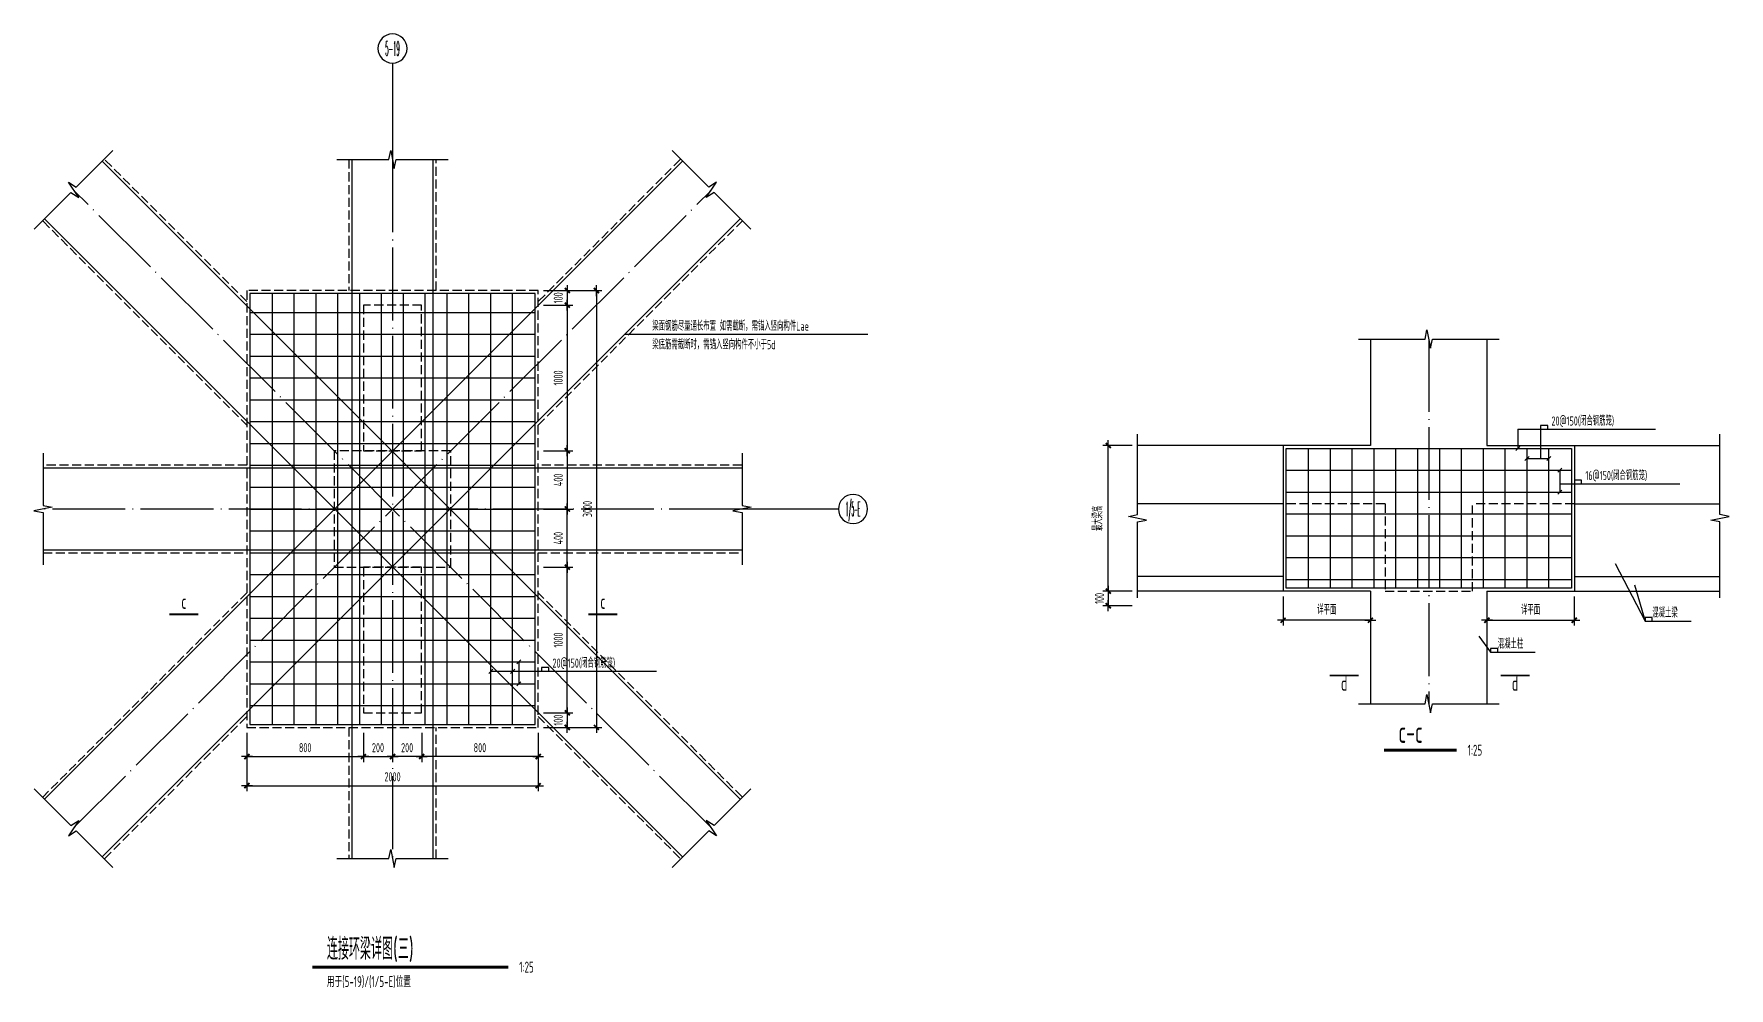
# Model space of a CAD drawing. Extents: x -469675 to 2400000, y -476501 to 2085364.
# Drawn here: x 710382 to 722023, y 473623 to 480176 of the extents above; entities that cross this region are included whole.
import ezdxf
from ezdxf.enums import TextEntityAlignment as Align

# ---------------------------------------------------------------- set-up
doc = ezdxf.new("R2010")
doc.units = 0
doc.header["$LTSCALE"] = 1000
doc.header["$MEASUREMENT"] = 0
doc.linetypes.add('DASH', pattern=[0.35, 0.25, -0.1])
doc.linetypes.add('DOTE', pattern=[2.42, 2, -0.2, 0.02, -0.2])
doc.layers.get('0').update_dxf_attribs({"linetype": 'CONTINUOUS', "lineweight": 20})
doc.layers.get('Defpoints').update_dxf_attribs({"linetype": 'CONTINUOUS'})
for name, color, linetype in [('C-AXIS_DIM', 3, 'CONTINUOUS'), ('C-AXIS_DOTE', 1, 'DOTE'), ('C-BEAM', 4, 'DASH'), ('C-COLU_UNDER', 6, 'DASH'), ('C-DETAIL', 3, 'CONTINUOUS'), ('C-DETAIL_DIM', 3, 'CONTINUOUS'), ('C-DETAIL_REIN', 40, 'CONTINUOUS'), ('C-DETAIL_TEXT', 4, 'CONTINUOUS'), ('C-LAYER2', 3, 'CONTINUOUS'), ('C-PLAN_SECMK', 4, 'CONTINUOUS'), ('C-PLAN_TEXT', 3, 'CONTINUOUS')]:
    doc.layers.add(name, color=color, linetype=linetype)
doc.layers.add('C-注释', color=30, linetype='CONTINUOUS', plot=False)
doc.styles.add('COMPLEX', font='complex.shx', dxfattribs={"bigfont": 'gbhzfs.shx'})
doc.styles.add('DIM_FONT', font='gbxwxt.shx', dxfattribs={"width": 0.7, "bigfont": 'gbhzfs.shx'})
doc.styles.add('GBSTYLE', font='gbxwxt.shx', dxfattribs={"width": 0.7, "bigfont": 'gbhzfs.shx'})
doc.dimstyles.new('XB DIMN25', dxfattribs={"dimscale": 0.25, "dimtxt": 250, "dimasz": 1, "dimexe": 150, "dimexo": 150, "dimgap": 120, "dimtad": 1, "dimdec": 0, "dimzin": 0, "dimdsep": 46, "dimtxsty": 'DIM_FONT', "dimblk": '_dimx', "dimcen": 0.09, "dimclrd": 3, "dimclre": 3, "dimclrt": 7, "dimazin": 0, "dimtfac": 1, "dimtdec": 0, "dimtix": 1, "dimtmove": 2, "dimatfit": 3, "dimldrblk": '_dimx', "dimfxl": 0, "dimtolj": 1, "dimtzin": 0, "dimarcsym": 0})

# ---------------------------------------------------------------- blocks, each defined once
blk = doc.blocks.new('轴号')
at = {"layer": 'C-AXIS_DIM', "extrusion": (0, 0, -1)}
blk.add_ellipse((0, 0), major_axis=(-1, 400), ratio=1, start_param=1.574827287593684, end_param=7.858012594773271, dxfattribs=at)
at = {"layer": 'C-AXIS_DIM', "style": 'COMPLEX', "width": 1.166667}
blk.add_attdef('A', text='', height=400, dxfattribs=at).set_placement((-200, -200), (200, -200), align=Align.FIT)
blk = doc.blocks.new('_dimx')
blk.add_line((-150, 0), (150, 0))
at = {"const_width": 50}
blk.add_lwpolyline([(-70, -70), (70, 70)], dxfattribs=at)
blk = doc.blocks.new('*D2213')
at = {"layer": 'C-DETAIL_DIM', "color": 3, "lineweight": -2, "ltscale": 0.5, "transparency": 16777216}
for p, q in [((717923, 476349), (717723, 476349)), ((717760, 476349), (717760, 476350)), ((717760, 476349), (717760, 476249)), ((717923, 476249), (717723, 476249)), ((717760, 476249), (717760, 476249))]:
    blk.add_line(p, q, dxfattribs=at)
at = {"layer": 'Defpoints', "color": 0, "ltscale": 0.5, "transparency": 16777216}
for p in [(717960, 476349), (717760, 476249), (717960, 476249)]:
    blk.add_point(p, dxfattribs=at)
at = {"layer": 'C-DETAIL_DIM', "color": 3, "lineweight": -2, "ltscale": 0.5, "transparency": 16777216, "xscale": 0.25, "yscale": 0.25, "zscale": 0.25}
for p, rotation in [((717760, 476349), 270), ((717760, 476249), 90)]:
    blk.add_blockref('_dimx', p, dxfattribs=dict(at, rotation=rotation))
at = {"layer": 'C-DETAIL_DIM', "color": 7, "ltscale": 0.5, "transparency": 16777216, "insert": (717699, 476299), "char_height": 62.5, "attachment_point": 5, "rotation": 90, "style": 'DIM_FONT'}
blk.add_mtext('\\A1;100', dxfattribs=at)
blk = doc.blocks.new('*D2214')
at = {"layer": 'C-DETAIL_DIM', "color": 3, "lineweight": -2, "ltscale": 0.5, "transparency": 16777216}
for p, q in [((717923, 477349), (717723, 477349)), ((717760, 476349), (717760, 477349)), ((717923, 476349), (717723, 476349))]:
    blk.add_line(p, q, dxfattribs=at)
at = {"layer": 'Defpoints', "color": 0, "ltscale": 0.5, "transparency": 16777216}
for p in [(717760, 477349), (717960, 477349), (717960, 476349)]:
    blk.add_point(p, dxfattribs=at)
at = {"layer": 'C-DETAIL_DIM', "color": 3, "lineweight": -2, "ltscale": 0.5, "transparency": 16777216, "xscale": 0.25, "yscale": 0.25, "zscale": 0.25}
for p, rotation in [((717760, 477349), 90), ((717760, 476349), 270)]:
    blk.add_blockref('_dimx', p, dxfattribs=dict(at, rotation=rotation))
at = {"layer": 'C-DETAIL_DIM', "color": 7, "ltscale": 0.5, "transparency": 16777216, "insert": (717689, 476849), "char_height": 62.5, "attachment_point": 5, "rotation": 90, "style": 'DIM_FONT'}
blk.add_mtext('\\A1;最大梁高', dxfattribs=at)
blk = doc.blocks.new('*D2215')
at = {"layer": 'C-DETAIL_DIM', "color": 3, "lineweight": -2, "ltscale": 0.5, "transparency": 16777216}
for p, q in [((720360, 476312), (720360, 476112)), ((720960, 476312), (720960, 476112)), ((720361, 476149), (720960, 476149))]:
    blk.add_line(p, q, dxfattribs=at)
at = {"layer": 'Defpoints', "color": 0, "ltscale": 0.5, "transparency": 16777216}
for p in [(720360, 476349), (720960, 476349), (720960, 476149)]:
    blk.add_point(p, dxfattribs=at)
at = {"layer": 'C-DETAIL_DIM', "color": 3, "lineweight": -2, "ltscale": 0.5, "transparency": 16777216, "xscale": 0.25, "yscale": 0.25, "zscale": 0.25, "rotation": 180}
blk.add_blockref('_dimx', (720360, 476149), dxfattribs=at)
at = {"layer": 'C-DETAIL_DIM', "color": 3, "lineweight": -2, "ltscale": 0.5, "transparency": 16777216, "xscale": 0.25, "yscale": 0.25, "zscale": 0.25}
blk.add_blockref('_dimx', (720960, 476149), dxfattribs=at)
at = {"layer": 'C-DETAIL_DIM', "color": 7, "ltscale": 0.5, "transparency": 16777216, "insert": (720660, 476220), "char_height": 62.5, "attachment_point": 5, "style": 'DIM_FONT'}
blk.add_mtext('\\A1;详平面', dxfattribs=at)
blk = doc.blocks.new('剖面号')
at = {"layer": 'C-PLAN_SECMK', "color": 3, "const_width": 50, "flags": 128}
blk.add_lwpolyline([(400, 0), (-400, 0)], dxfattribs=at)
at = {"layer": 'C-PLAN_SECMK', "style": 'GBSTYLE', "width": 0.7}
blk.add_attdef('剖面号', text='', height=400, rotation=360, dxfattribs=at).set_placement((0, 350), align=Align.MIDDLE_CENTER)
blk = doc.blocks.new('*D2216')
at = {"layer": 'C-DETAIL_DIM', "color": 3, "lineweight": -2, "ltscale": 0.1, "transparency": 16777216}
for p, q in [((713882, 476513), (714082, 476513)), ((714045, 475513), (714045, 476513)), ((713882, 475513), (714082, 475513))]:
    blk.add_line(p, q, dxfattribs=at)
at = {"layer": 'Defpoints', "color": 0, "ltscale": 0.1, "transparency": 16777216}
for p in [(713845, 476513), (714045, 476513), (713845, 475513)]:
    blk.add_point(p, dxfattribs=at)
at = {"layer": 'C-DETAIL_DIM', "color": 3, "lineweight": -2, "ltscale": 0.1, "transparency": 16777216, "xscale": 0.25, "yscale": 0.25, "zscale": 0.25}
for p, rotation in [((714045, 476513), 90), ((714045, 475513), 270)]:
    blk.add_blockref('_dimx', p, dxfattribs=dict(at, rotation=rotation))
at = {"layer": 'C-DETAIL_DIM', "color": 7, "ltscale": 0.1, "transparency": 16777216, "insert": (713983, 476013), "char_height": 62.5, "attachment_point": 5, "rotation": 90, "style": 'DIM_FONT'}
blk.add_mtext('\\A1;1000', dxfattribs=at)
blk = doc.blocks.new('*D2217')
at = {"layer": 'C-DETAIL_DIM', "color": 3, "lineweight": -2, "ltscale": 0.1, "transparency": 16777216}
for p, q in [((713882, 476913), (714082, 476913)), ((714045, 476513), (714045, 476913)), ((713882, 476513), (714082, 476513))]:
    blk.add_line(p, q, dxfattribs=at)
at = {"layer": 'Defpoints', "color": 0, "ltscale": 0.1, "transparency": 16777216}
for p in [(713845, 476913), (714045, 476913), (713845, 476513)]:
    blk.add_point(p, dxfattribs=at)
at = {"layer": 'C-DETAIL_DIM', "color": 3, "lineweight": -2, "ltscale": 0.1, "transparency": 16777216, "xscale": 0.25, "yscale": 0.25, "zscale": 0.25}
for p, rotation in [((714045, 476913), 90), ((714045, 476513), 270)]:
    blk.add_blockref('_dimx', p, dxfattribs=dict(at, rotation=rotation))
at = {"layer": 'C-DETAIL_DIM', "color": 7, "ltscale": 0.1, "transparency": 16777216, "insert": (713983, 476713), "char_height": 62.5, "attachment_point": 5, "rotation": 90, "style": 'DIM_FONT'}
blk.add_mtext('\\A1;400', dxfattribs=at)
blk = doc.blocks.new('*D2218')
at = {"layer": 'C-DETAIL_DIM', "color": 3, "lineweight": -2, "ltscale": 0.1, "transparency": 16777216}
for p, q in [((713882, 478313), (714082, 478313)), ((714045, 478313), (714045, 477313)), ((713882, 477313), (714082, 477313))]:
    blk.add_line(p, q, dxfattribs=at)
at = {"layer": 'Defpoints', "color": 0, "ltscale": 0.1, "transparency": 16777216}
for p in [(713845, 478313), (713845, 477313), (714045, 477313)]:
    blk.add_point(p, dxfattribs=at)
at = {"layer": 'C-DETAIL_DIM', "color": 3, "lineweight": -2, "ltscale": 0.1, "transparency": 16777216, "xscale": 0.25, "yscale": 0.25, "zscale": 0.25}
for p, rotation in [((714045, 478313), 90), ((714045, 477313), 270)]:
    blk.add_blockref('_dimx', p, dxfattribs=dict(at, rotation=rotation))
at = {"layer": 'C-DETAIL_DIM', "color": 7, "ltscale": 0.1, "transparency": 16777216, "insert": (713983, 477813), "char_height": 62.5, "attachment_point": 5, "rotation": 90, "style": 'DIM_FONT'}
blk.add_mtext('\\A1;1000', dxfattribs=at)
blk = doc.blocks.new('*D2219')
at = {"layer": 'C-DETAIL_DIM', "color": 3, "lineweight": -2, "ltscale": 0.1, "transparency": 16777216}
for p, q in [((713882, 477313), (714082, 477313)), ((714045, 477313), (714045, 476913)), ((713882, 476913), (714082, 476913))]:
    blk.add_line(p, q, dxfattribs=at)
at = {"layer": 'Defpoints', "color": 0, "ltscale": 0.1, "transparency": 16777216}
for p in [(713845, 477313), (713845, 476913), (714045, 476913)]:
    blk.add_point(p, dxfattribs=at)
at = {"layer": 'C-DETAIL_DIM', "color": 3, "lineweight": -2, "ltscale": 0.1, "transparency": 16777216, "xscale": 0.25, "yscale": 0.25, "zscale": 0.25}
for p, rotation in [((714045, 477313), 90), ((714045, 476913), 270)]:
    blk.add_blockref('_dimx', p, dxfattribs=dict(at, rotation=rotation))
at = {"layer": 'C-DETAIL_DIM', "color": 7, "ltscale": 0.1, "transparency": 16777216, "insert": (713983, 477113), "char_height": 62.5, "attachment_point": 5, "rotation": 90, "style": 'DIM_FONT'}
blk.add_mtext('\\A1;400', dxfattribs=at)
blk = doc.blocks.new('*D2220')
at = {"layer": 'C-DETAIL_DIM', "color": 3, "lineweight": -2, "ltscale": 0.1, "transparency": 16777216}
for p, q in [((712645, 475375), (712645, 475175)), ((712845, 475375), (712845, 475175)), ((712645, 475213), (712844, 475213))]:
    blk.add_line(p, q, dxfattribs=at)
at = {"layer": 'Defpoints', "color": 0, "ltscale": 0.1, "transparency": 16777216}
for p in [(712645, 475413), (712845, 475413), (712845, 475213)]:
    blk.add_point(p, dxfattribs=at)
at = {"layer": 'C-DETAIL_DIM', "color": 3, "lineweight": -2, "ltscale": 0.1, "transparency": 16777216, "xscale": 0.25, "yscale": 0.25, "zscale": 0.25, "rotation": 180}
blk.add_blockref('_dimx', (712645, 475213), dxfattribs=at)
at = {"layer": 'C-DETAIL_DIM', "color": 3, "lineweight": -2, "ltscale": 0.1, "transparency": 16777216, "xscale": 0.25, "yscale": 0.25, "zscale": 0.25}
blk.add_blockref('_dimx', (712845, 475213), dxfattribs=at)
at = {"layer": 'C-DETAIL_DIM', "color": 7, "ltscale": 0.1, "transparency": 16777216, "insert": (712745, 475274), "char_height": 62.5, "attachment_point": 5, "style": 'DIM_FONT'}
blk.add_mtext('\\A1;200', dxfattribs=at)
blk = doc.blocks.new('*D2221')
at = {"layer": 'C-DETAIL_DIM', "color": 3, "lineweight": -2, "ltscale": 0.1, "transparency": 16777216}
for p, q in [((712845, 475375), (712845, 475175)), ((713045, 475375), (713045, 475175)), ((713044, 475213), (712845, 475213))]:
    blk.add_line(p, q, dxfattribs=at)
at = {"layer": 'Defpoints', "color": 0, "ltscale": 0.1, "transparency": 16777216}
for p in [(712845, 475413), (713045, 475413), (712845, 475213)]:
    blk.add_point(p, dxfattribs=at)
at = {"layer": 'C-DETAIL_DIM', "color": 3, "lineweight": -2, "ltscale": 0.1, "transparency": 16777216, "xscale": 0.25, "yscale": 0.25, "zscale": 0.25, "rotation": 180}
blk.add_blockref('_dimx', (712845, 475213), dxfattribs=at)
at = {"layer": 'C-DETAIL_DIM', "color": 3, "lineweight": -2, "ltscale": 0.1, "transparency": 16777216, "xscale": 0.25, "yscale": 0.25, "zscale": 0.25}
blk.add_blockref('_dimx', (713045, 475213), dxfattribs=at)
at = {"layer": 'C-DETAIL_DIM', "color": 7, "ltscale": 0.1, "transparency": 16777216, "insert": (712945, 475274), "char_height": 62.5, "attachment_point": 5, "style": 'DIM_FONT'}
blk.add_mtext('\\A1;200', dxfattribs=at)
blk = doc.blocks.new('*D2222')
at = {"layer": 'C-DETAIL_DIM', "color": 3, "lineweight": -2, "ltscale": 0.1, "transparency": 16777216}
for p, q in [((713045, 475375), (713045, 475175)), ((713845, 475375), (713845, 475175)), ((713844, 475213), (713045, 475213))]:
    blk.add_line(p, q, dxfattribs=at)
at = {"layer": 'Defpoints', "color": 0, "ltscale": 0.1, "transparency": 16777216}
for p in [(713045, 475413), (713845, 475413), (713045, 475213)]:
    blk.add_point(p, dxfattribs=at)
at = {"layer": 'C-DETAIL_DIM', "color": 3, "lineweight": -2, "ltscale": 0.1, "transparency": 16777216, "xscale": 0.25, "yscale": 0.25, "zscale": 0.25, "rotation": 180}
blk.add_blockref('_dimx', (713045, 475213), dxfattribs=at)
at = {"layer": 'C-DETAIL_DIM', "color": 3, "lineweight": -2, "ltscale": 0.1, "transparency": 16777216, "xscale": 0.25, "yscale": 0.25, "zscale": 0.25}
blk.add_blockref('_dimx', (713845, 475213), dxfattribs=at)
at = {"layer": 'C-DETAIL_DIM', "color": 7, "ltscale": 0.1, "transparency": 16777216, "insert": (713445, 475274), "char_height": 62.5, "attachment_point": 5, "style": 'DIM_FONT'}
blk.add_mtext('\\A1;800', dxfattribs=at)
blk = doc.blocks.new('*D2223')
at = {"layer": 'C-DETAIL_DIM', "color": 3, "lineweight": -2, "ltscale": 0.1, "transparency": 16777216}
for p, q in [((711845, 475375), (711845, 475175)), ((712645, 475375), (712645, 475175)), ((711845, 475213), (712644, 475213))]:
    blk.add_line(p, q, dxfattribs=at)
at = {"layer": 'Defpoints', "color": 0, "ltscale": 0.1, "transparency": 16777216}
for p in [(711845, 475413), (712645, 475413), (712645, 475213)]:
    blk.add_point(p, dxfattribs=at)
at = {"layer": 'C-DETAIL_DIM', "color": 3, "lineweight": -2, "ltscale": 0.1, "transparency": 16777216, "xscale": 0.25, "yscale": 0.25, "zscale": 0.25, "rotation": 180}
blk.add_blockref('_dimx', (711845, 475213), dxfattribs=at)
at = {"layer": 'C-DETAIL_DIM', "color": 3, "lineweight": -2, "ltscale": 0.1, "transparency": 16777216, "xscale": 0.25, "yscale": 0.25, "zscale": 0.25}
blk.add_blockref('_dimx', (712645, 475213), dxfattribs=at)
at = {"layer": 'C-DETAIL_DIM', "color": 7, "ltscale": 0.1, "transparency": 16777216, "insert": (712245, 475274), "char_height": 62.5, "attachment_point": 5, "style": 'DIM_FONT'}
blk.add_mtext('\\A1;800', dxfattribs=at)
blk = doc.blocks.new('*D2224')
at = {"layer": 'C-DETAIL_DIM', "color": 3, "lineweight": -2, "ltscale": 0.1, "transparency": 16777216}
for p, q in [((713882, 478413), (714082, 478413)), ((714045, 478413), (714045, 478413)), ((714045, 478413), (714045, 478313)), ((713882, 478313), (714082, 478313)), ((714045, 478313), (714045, 478312))]:
    blk.add_line(p, q, dxfattribs=at)
at = {"layer": 'Defpoints', "color": 0, "ltscale": 0.1, "transparency": 16777216}
for p in [(713845, 478413), (713845, 478313), (714045, 478313)]:
    blk.add_point(p, dxfattribs=at)
at = {"layer": 'C-DETAIL_DIM', "color": 3, "lineweight": -2, "ltscale": 0.1, "transparency": 16777216, "xscale": 0.25, "yscale": 0.25, "zscale": 0.25}
for p, rotation in [((714045, 478413), 270), ((714045, 478313), 90)]:
    blk.add_blockref('_dimx', p, dxfattribs=dict(at, rotation=rotation))
at = {"layer": 'C-DETAIL_DIM', "color": 7, "ltscale": 0.1, "transparency": 16777216, "insert": (713983, 478363), "char_height": 62.5, "attachment_point": 5, "rotation": 90, "style": 'DIM_FONT'}
blk.add_mtext('\\A1;100', dxfattribs=at)
blk = doc.blocks.new('*D2225')
at = {"layer": 'C-DETAIL_DIM', "color": 3, "lineweight": -2, "ltscale": 0.1, "transparency": 16777216}
for p, q in [((713882, 475513), (714082, 475513)), ((713882, 475413), (714082, 475413)), ((714045, 475513), (714045, 475513)), ((714045, 475513), (714045, 475413)), ((714045, 475413), (714045, 475412))]:
    blk.add_line(p, q, dxfattribs=at)
at = {"layer": 'Defpoints', "color": 0, "ltscale": 0.1, "transparency": 16777216}
for p in [(713845, 475513), (713845, 475413), (714045, 475413)]:
    blk.add_point(p, dxfattribs=at)
at = {"layer": 'C-DETAIL_DIM', "color": 3, "lineweight": -2, "ltscale": 0.1, "transparency": 16777216, "xscale": 0.25, "yscale": 0.25, "zscale": 0.25}
for p, rotation in [((714045, 475513), 270), ((714045, 475413), 90)]:
    blk.add_blockref('_dimx', p, dxfattribs=dict(at, rotation=rotation))
at = {"layer": 'C-DETAIL_DIM', "color": 7, "ltscale": 0.1, "transparency": 16777216, "insert": (713983, 475463), "char_height": 62.5, "attachment_point": 5, "rotation": 90, "style": 'DIM_FONT'}
blk.add_mtext('\\A1;100', dxfattribs=at)
blk = doc.blocks.new('*D2241')
at = {"layer": 'C-DETAIL_DIM', "color": 3, "lineweight": -2, "ltscale": 0.5, "transparency": 16777216}
for p, q in [((718960, 476312), (718960, 476112)), ((719560, 476312), (719560, 476112)), ((719560, 476149), (718961, 476149))]:
    blk.add_line(p, q, dxfattribs=at)
at = {"layer": 'Defpoints', "color": 0, "ltscale": 0.5, "transparency": 16777216}
for p in [(718960, 476349), (719560, 476349), (718960, 476149)]:
    blk.add_point(p, dxfattribs=at)
at = {"layer": 'C-DETAIL_DIM', "color": 3, "lineweight": -2, "ltscale": 0.5, "transparency": 16777216, "xscale": 0.25, "yscale": 0.25, "zscale": 0.25, "rotation": 180}
blk.add_blockref('_dimx', (718960, 476149), dxfattribs=at)
at = {"layer": 'C-DETAIL_DIM', "color": 3, "lineweight": -2, "ltscale": 0.5, "transparency": 16777216, "xscale": 0.25, "yscale": 0.25, "zscale": 0.25}
blk.add_blockref('_dimx', (719560, 476149), dxfattribs=at)
at = {"layer": 'C-DETAIL_DIM', "color": 7, "ltscale": 0.5, "transparency": 16777216, "insert": (719260, 476220), "char_height": 62.5, "attachment_point": 5, "style": 'DIM_FONT'}
blk.add_mtext('\\A1;详平面', dxfattribs=at)
blk = doc.blocks.new('*D2242')
at = {"layer": 'C-DETAIL_DIM', "color": 3, "lineweight": -2, "ltscale": 0.1, "transparency": 16777216}
for p, q in [((711845, 475175), (711845, 474975)), ((713845, 475175), (713845, 474975)), ((711845, 475013), (713844, 475013))]:
    blk.add_line(p, q, dxfattribs=at)
at = {"layer": 'Defpoints', "color": 0, "ltscale": 0.1, "transparency": 16777216}
for p in [(711845, 475213), (713845, 475213), (713845, 475013)]:
    blk.add_point(p, dxfattribs=at)
at = {"layer": 'C-DETAIL_DIM', "color": 3, "lineweight": -2, "ltscale": 0.1, "transparency": 16777216, "xscale": 0.25, "yscale": 0.25, "zscale": 0.25, "rotation": 180}
blk.add_blockref('_dimx', (711845, 475013), dxfattribs=at)
at = {"layer": 'C-DETAIL_DIM', "color": 3, "lineweight": -2, "ltscale": 0.1, "transparency": 16777216, "xscale": 0.25, "yscale": 0.25, "zscale": 0.25}
blk.add_blockref('_dimx', (713845, 475013), dxfattribs=at)
at = {"layer": 'C-DETAIL_DIM', "color": 7, "ltscale": 0.1, "transparency": 16777216, "insert": (712845, 475074), "char_height": 62.5, "attachment_point": 5, "style": 'DIM_FONT'}
blk.add_mtext('\\A1;2000', dxfattribs=at)
blk = doc.blocks.new('*D2243')
at = {"layer": 'C-DETAIL_DIM', "color": 3, "lineweight": -2, "ltscale": 0.1, "transparency": 16777216}
for p, q in [((714082, 478413), (714282, 478413)), ((714245, 478413), (714245, 475413)), ((714082, 475413), (714282, 475413))]:
    blk.add_line(p, q, dxfattribs=at)
at = {"layer": 'Defpoints', "color": 0, "ltscale": 0.1, "transparency": 16777216}
for p in [(714045, 478413), (714045, 475413), (714245, 475413)]:
    blk.add_point(p, dxfattribs=at)
at = {"layer": 'C-DETAIL_DIM', "color": 3, "lineweight": -2, "ltscale": 0.1, "transparency": 16777216, "xscale": 0.25, "yscale": 0.25, "zscale": 0.25}
for p, rotation in [((714245, 478413), 90), ((714245, 475413), 270)]:
    blk.add_blockref('_dimx', p, dxfattribs=dict(at, rotation=rotation))
at = {"layer": 'C-DETAIL_DIM', "color": 7, "ltscale": 0.1, "transparency": 16777216, "insert": (714183, 476913), "char_height": 62.5, "attachment_point": 5, "rotation": 90, "style": 'DIM_FONT'}
blk.add_mtext('\\A1;3000', dxfattribs=at)

msp = doc.modelspace()

# ---------------------------------------------------------------- linework, layer by layer
at = {"layer": 'C-AXIS_DIM', "ltscale": 0.25}
for p, q in [((712844.6387, 479975.4406), (712844.6387, 479312.9406)), ((715907.1387, 476912.9406), (715244.6387, 476912.9406))]:
    msp.add_line(p, q, dxfattribs=at)
at = {"layer": 'C-AXIS_DOTE', "ltscale": 0.25}
for p, q in [((712844.6387, 479312.9406), (712844.6387, 474512.9406)), ((715032.5066, 474725.0726), (710656.7707, 479100.8086)), ((710656.7707, 474725.0726), (715032.5066, 479100.8086)), ((719960.4724, 478080.2866), (719960.4724, 475576.0604)), ((715244.6387, 476912.9406), (710444.6387, 476912.9406))]:
    msp.add_line(p, q, dxfattribs=at)
at = {"layer": 'C-BEAM', "ltscale": 0.25}
for p, q in [((711844.6387, 478337.2047), (710868.9027, 479312.9406)), ((712544.6387, 479312.9406), (712544.6387, 478412.9406)), ((713144.6387, 478412.9406), (713144.6387, 479312.9406)), ((714820.3746, 479312.9406), (713844.6387, 478337.2047)), ((710444.6387, 478888.6765), (711844.6387, 477488.6765)), ((713844.6387, 477488.6765), (715244.6387, 478888.6765)), ((711844.6387, 477212.9406), (710444.6387, 477212.9406)), ((715244.6387, 477212.9406), (713844.6387, 477212.9406)), ((719660.4724, 476949.2008), (718960.4724, 476949.2008)), ((719660.4724, 476949.2008), (719660.4724, 476349.2008)), ((720260.4724, 476349.2008), (720260.4724, 476949.2008)), ((720960.4724, 476949.2008), (720260.4724, 476949.2008)), ((710444.6387, 476612.9406), (711844.6387, 476612.9406)), ((713844.6387, 476612.9406), (715244.6387, 476612.9406)), ((719660.4724, 476349.2008), (720260.4724, 476349.2008)), ((711844.6387, 476337.2047), (710444.6387, 474937.2047)), ((715244.6387, 474937.2047), (713844.6387, 476337.2047)), ((710868.9027, 474512.9406), (711844.6387, 475488.6765)), ((712544.6387, 475412.9406), (712544.6387, 474512.9406)), ((713144.6387, 474512.9406), (713144.6387, 475412.9406)), ((713844.6387, 475488.6765), (714820.3746, 474512.9406))]:
    msp.add_line(p, q, dxfattribs=at)
at = {"layer": 'C-BEAM', "linetype": 'Continuous'}
for p, q in [((718960.4724, 477349.2008), (717960.4724, 477349.2008)), ((720960.4724, 477349.2008), (721960.4724, 477349.2008)), ((718960.4724, 476949.2008), (717960.4724, 476949.2008)), ((720960.4724, 476949.2008), (721960.4724, 476949.2008)), ((718960.4724, 476449.2008), (717960.4724, 476449.2008)), ((718960.4724, 476349.2008), (717960.4724, 476349.2008)), ((720960.4724, 476449.2008), (721960.4724, 476449.2008)), ((720960.4724, 476349.2008), (721960.4724, 476349.2008))]:
    msp.add_line(p, q, dxfattribs=at)
at = {"layer": 'C-BEAM', "ltscale": 0.25}
msp.add_lwpolyline([(711844.6387, 475412.9406), (713844.6387, 475412.9406), (713844.6387, 478412.9406), (711844.6387, 478412.9406)], close=True, dxfattribs=at)
at = {"layer": 'C-COLU_UNDER', "linetype": 'DASH', "ltscale": 0.25}
for points in [[(712644.6387, 477312.9406), (713044.6387, 477312.9406), (713044.6387, 478312.9406), (712644.6387, 478312.9406)], [(712444.6387, 476512.9406), (713244.6387, 476512.9406), (713244.6387, 477312.9406), (712444.6387, 477312.9406)], [(712644.6387, 475512.9406), (713044.6387, 475512.9406), (713044.6387, 476512.9406), (712644.6387, 476512.9406)]]:
    msp.add_lwpolyline(points, close=True, dxfattribs=at)
at = {"layer": 'C-DETAIL', "color": 1, "ltscale": 0.25}
for points in [[(710383.9624, 478833.8501), (710636.7531, 479086.6408), (710689.7861, 479051.2855), (710619.0754, 479157.3515), (710672.1084, 479121.9962), (710924.8991, 479374.7868)], [(712462.1387, 479312.9406), (712819.6387, 479312.9406), (712832.1387, 479375.4406), (712857.1387, 479250.4406), (712869.6387, 479312.9406), (713227.1387, 479312.9406)], [(715305.3149, 478833.8501), (715052.5243, 479086.6408), (714999.4913, 479051.2855), (715070.2019, 479157.3515), (715017.1689, 479121.9962), (714764.3783, 479374.7868)], [(719477.9724, 478080.2866), (719935.4724, 478080.2866), (719947.9724, 478142.7866), (719972.9724, 478017.7866), (719985.4724, 478080.2866), (720442.9724, 478080.2866)], [(717960.4724, 476302.0101), (717960.4724, 476824.2008), (718022.9724, 476836.7008), (717897.9724, 476861.7008), (717960.4724, 476874.2008), (717960.4724, 477427.0101)], [(721960.4724, 476302.0101), (721960.4724, 476824.2008), (721897.9724, 476836.7008), (722022.9724, 476861.7008), (721960.4724, 476874.2008), (721960.4724, 477427.0101)], [(710444.6387, 477295.4406), (710444.6387, 476937.9406), (710507.1387, 476925.4406), (710382.1387, 476900.4406), (710444.6387, 476887.9406), (710444.6387, 476530.4406)], [(715244.6387, 477295.4406), (715244.6387, 476937.9406), (715307.1387, 476925.4406), (715182.1387, 476900.4406), (715244.6387, 476887.9406), (715244.6387, 476530.4406)], [(719477.9724, 475576.0604), (719935.4724, 475576.0604), (719947.9724, 475638.5604), (719972.9724, 475513.5604), (719985.4724, 475576.0604), (720442.9724, 475576.0604)], [(710383.9624, 474992.0311), (710636.7531, 474739.2404), (710689.7861, 474774.5957), (710619.0754, 474668.5297), (710672.1084, 474703.885), (710924.8991, 474451.0944)], [(715305.3149, 474992.0311), (715052.5243, 474739.2404), (714999.4913, 474774.5957), (715070.2019, 474668.5297), (715017.1689, 474703.885), (714764.3783, 474451.0944)], [(712462.1387, 474512.9406), (712819.6387, 474512.9406), (712832.1387, 474575.4406), (712857.1387, 474450.4406), (712869.6387, 474512.9406), (713227.1387, 474512.9406)]]:
    msp.add_lwpolyline(points, dxfattribs=at)
at = {"layer": 'C-DETAIL', "ltscale": 0.5}
for points in [[(719560.4724, 478080.2866), (719560.4724, 477349.2008), (718960.4724, 477349.2008), (718960.4724, 476349.2008)], [(720360.4724, 478080.2866), (720360.4724, 477349.2008), (720960.4724, 477349.2008), (720960.4724, 476349.2008)]]:
    msp.add_lwpolyline(points, dxfattribs=at)
at = {"layer": 'C-DETAIL_REIN', "ltscale": 0.25}
for p, q in [((714834.5167, 479298.7985), (710455.8559, 474920.1376)), ((715230.4965, 474923.0625), (710851.8357, 479301.7234)), ((712564.6387, 479312.9406), (712564.6387, 474512.9406)), ((713124.6387, 474512.9406), (713124.6387, 479312.9406)), ((710455.8559, 478905.7436), (714834.5167, 474527.0827)), ((710851.8357, 474524.1578), (715230.4965, 478902.8187)), ((712019.6387, 475432.9406), (712019.6387, 478392.9406)), ((712169.6387, 475432.9406), (712169.6387, 478392.9406)), ((712319.6387, 475432.9406), (712319.6387, 478392.9406)), ((712469.6387, 475432.9406), (712469.6387, 478392.9406)), ((712619.6387, 475432.9406), (712619.6387, 478392.9406)), ((712769.6387, 475432.9406), (712769.6387, 478392.9406)), ((712919.6387, 475432.9406), (712919.6387, 478392.9406)), ((713069.6387, 475432.9406), (713069.6387, 478392.9406)), ((713219.6387, 475432.9406), (713219.6387, 478392.9406)), ((713369.6387, 475432.9406), (713369.6387, 478392.9406)), ((713519.6387, 475432.9406), (713519.6387, 478392.9406)), ((713669.6387, 475432.9406), (713669.6387, 478392.9406)), ((711864.6387, 478262.9406), (713824.6387, 478262.9406)), ((711864.6387, 478112.9406), (713824.6387, 478112.9406)), ((711864.6387, 477962.9406), (713824.6387, 477962.9406)), ((711864.6387, 477812.9406), (713824.6387, 477812.9406)), ((711864.6387, 477662.9406), (713824.6387, 477662.9406)), ((711864.6387, 477512.9406), (713824.6387, 477512.9406)), ((711864.6387, 477362.9406), (713824.6387, 477362.9406)), ((719135.4724, 476369.2008), (719135.4724, 477329.2008)), ((719285.4724, 476369.2008), (719285.4724, 477329.2008)), ((719435.4724, 476369.2008), (719435.4724, 477329.2008)), ((719585.4724, 476369.2008), (719585.4724, 477329.2008)), ((719735.4724, 476369.2008), (719735.4724, 477329.2008)), ((719885.4724, 476369.2008), (719885.4724, 477329.2008)), ((720035.4724, 476369.2008), (720035.4724, 477329.2008)), ((720185.4724, 476369.2008), (720185.4724, 477329.2008)), ((720335.4724, 476369.2008), (720335.4724, 477329.2008)), ((720485.4724, 476369.2008), (720485.4724, 477329.2008)), ((720635.4724, 476369.2008), (720635.4724, 477329.2008)), ((720785.4724, 476369.2008), (720785.4724, 477329.2008)), ((715244.6387, 477192.9406), (710444.6387, 477192.9406)), ((711864.6387, 477212.9406), (713824.6387, 477212.9406)), ((718980.4724, 477179.2008), (720940.4724, 477179.2008)), ((711864.6387, 477062.9406), (713824.6387, 477062.9406)), ((718980.4724, 477029.2008), (720940.4724, 477029.2008)), ((711864.6387, 476912.9406), (713824.6387, 476912.9406)), ((718980.4724, 476879.2008), (720940.4724, 476879.2008)), ((711864.6387, 476762.9406), (713824.6387, 476762.9406)), ((718980.4724, 476729.2008), (720940.4724, 476729.2008)), ((710444.6387, 476632.9406), (715244.6387, 476632.9406)), ((711864.6387, 476612.9406), (713824.6387, 476612.9406)), ((718980.4724, 476579.2008), (720940.4724, 476579.2008)), ((711864.6387, 476462.9406), (713824.6387, 476462.9406)), ((718980.4724, 476429.2008), (720940.4724, 476429.2008)), ((711864.6387, 476312.9406), (713824.6387, 476312.9406)), ((711864.6387, 476162.9406), (713824.6387, 476162.9406)), ((711864.6387, 476012.9406), (713824.6387, 476012.9406)), ((711864.6387, 475862.9406), (713824.6387, 475862.9406)), ((711864.6387, 475712.9406), (713824.6387, 475712.9406)), ((711864.6387, 475562.9406), (713824.6387, 475562.9406))]:
    msp.add_line(p, q, dxfattribs=at)
for points in [[(711864.6387, 475432.9406), (713824.6387, 475432.9406), (713824.6387, 478392.9406), (711864.6387, 478392.9406)], [(718980.4724, 477329.2008), (720940.4724, 477329.2008), (720940.4724, 476369.2008), (718980.4724, 476369.2008)]]:
    msp.add_lwpolyline(points, close=True, dxfattribs=at)
at = {"layer": 'C-DETAIL_TEXT', "ltscale": 0.25}
for p, q in [((714440.4752, 478112.7974), (716107.8975, 478112.7974)), ((720571.557, 477461.1303), (721517.0182, 477461.1303)), ((720571.557, 477461.1303), (720571.557, 477329.2008)), ((720727.4336, 477461.1303), (720727.4336, 477259.9442)), ((720557.4148, 477315.0587), (720585.6991, 477343.3429)), ((720621.3303, 477245.802), (720649.6146, 477274.0863)), ((720635.4724, 477259.9442), (720785.4724, 477259.9442)), ((720771.3303, 477245.802), (720799.6146, 477274.0863)), ((720846.9934, 477165.0587), (720875.2777, 477193.3429)), ((720861.1355, 477179.2008), (720861.1355, 477029.2008)), ((720846.9934, 477015.0587), (720875.2777, 477043.3429)), ((720861.1355, 477086.8753), (721683.7443, 477086.8753)), ((713505.4965, 475784.4415), (713533.7808, 475812.7258)), ((713519.6387, 475798.5837), (714657.2737, 475798.5837)), ((713655.4965, 475784.4415), (713683.7808, 475812.7258)), ((713697.6703, 475848.7985), (713725.9546, 475877.0827)), ((713711.8124, 475862.9406), (713711.8124, 475712.9406)), ((713697.6703, 475698.7985), (713725.9546, 475727.0827))]:
    msp.add_line(p, q, dxfattribs=at)
at = {"layer": 'C-DETAIL_TEXT', "ltscale": 0.5}
for p, q in [((721241.2964, 476539.1992), (721445.8082, 476142.9487)), ((721373.4065, 476391.7751), (721445.8082, 476142.9487)), ((721445.8082, 476142.9487), (721763.6035, 476142.9487)), ((720305.4091, 476040.1009), (720384.4438, 475929.7287)), ((720384.4438, 475929.7287), (720690.3001, 475929.7287))]:
    msp.add_line(p, q, dxfattribs=at)
at = {"layer": 'C-DETAIL_TEXT', "color": 3, "linetype": 'Continuous', "ltscale": 0.25, "const_width": 20, "flags": 128}
msp.add_lwpolyline([(713639.597, 473767.3855), (712294.315, 473767.3855)], dxfattribs=at)
at = {"layer": 'C-LAYER2'}
for p, q in [((719560.4724, 476349.2008), (718960.4724, 476349.2008)), ((719560.4724, 476349.2008), (719560.4724, 475576.0604)), ((720360.4724, 476349.2008), (720360.4724, 475576.0604)), ((720360.4724, 476349.2008), (720960.4724, 476349.2008))]:
    msp.add_line(p, q, dxfattribs=at)
at = {"layer": 'C-PLAN_TEXT', "color": 3, "linetype": 'Continuous', "ltscale": 0.5, "const_width": 20, "flags": 128}
msp.add_lwpolyline([(719652.1804, 475256.643), (720152.1804, 475256.643)], dxfattribs=at)
at = {"layer": 'C-注释'}
for points in [[(720777.4336, 477486.1303), (720727.4336, 477486.1303), (720727.4336, 477461.1303), (720777.4336, 477461.1303)], [(721010.4724, 477111.8753), (720960.4724, 477111.8753), (720960.4724, 477086.8753), (721010.4724, 477086.8753)], [(721495.8082, 476167.9487), (721445.8082, 476167.9487), (721445.8082, 476142.9487), (721495.8082, 476142.9487)], [(720434.4438, 475954.7287), (720384.4438, 475954.7287), (720384.4438, 475929.7287), (720434.4438, 475929.7287)], [(713917.6891, 475823.5837), (713867.6891, 475823.5837), (713867.6891, 475798.5837), (713917.6891, 475798.5837)]]:
    msp.add_lwpolyline(points, close=True, dxfattribs=at)

# ---------------------------------------------------------------- block references
at = {"layer": 'C-AXIS_DIM'}
ref = msp.add_blockref('轴号', (712844.6387, 480075.4406), dxfattribs=dict(at, xscale=0.25, yscale=0.25, zscale=0.25))
ref.add_attrib('A', '5-19', dxfattribs={"height": 100, "style": 'COMPLEX', "width": 0.28}).set_placement((712794.6387, 480025.4406), (712894.6387, 480025.4406), align=Align.FIT)
ref = msp.add_blockref('轴号', (716007.1387, 476912.9406), dxfattribs=dict(at, xscale=0.25, yscale=0.25, zscale=0.25))
ref.add_attrib('A', '1/5-E', dxfattribs={"height": 100, "style": 'COMPLEX', "width": 0.212121}).set_placement((715957.1387, 476862.9406), (716057.1387, 476862.9406), align=Align.FIT)
at = {"layer": 'C-PLAN_SECMK', "ltscale": 100, "xscale": 0.25, "yscale": 0.25, "zscale": 0.25}
for p in [(711412.0968, 476189.5506), (714289.3485, 476189.5506)]:
    msp.add_blockref('剖面号', p, dxfattribs=at).add_auto_attribs({'剖面号': 'c'})
at = {"layer": 'C-PLAN_SECMK', "ltscale": 100}
ref = msp.add_blockref('剖面号', (719379.5178, 475769.2197), dxfattribs=dict(at, xscale=-0.25, yscale=0.25, zscale=0.25, rotation=180))
ref.add_attrib('剖面号', 'd', dxfattribs={"height": 100, "style": 'GBSTYLE', "width": 0.7}).set_placement((719379.5178, 475715.0531), align=Align.MIDDLE_CENTER)
ref = msp.add_blockref('剖面号', (720553.2767, 475769.2197), dxfattribs=dict(at, xscale=-0.25, yscale=0.25, zscale=0.25, rotation=180))
ref.add_attrib('剖面号', 'd', dxfattribs={"height": 100, "style": 'GBSTYLE', "width": 0.7}).set_placement((720553.2767, 475715.0531), align=Align.MIDDLE_CENTER)

# ---------------------------------------------------------------- texts
at = {"layer": 'C-DETAIL_TEXT', "ltscale": 0.25, "style": 'GBSTYLE', "width": 0.7}
for s, rotation, p in [('梁面钢筋尽量通长布置 如需截断，需锚入竖向构件Lae', 359.99999995, (714628.6362, 478137.7974)), ('梁底筋需截断时，需锚入竖向构件不小于5d', 0.00000005, (714628.6362, 478010.1658)), ('\xa020@150(闭合钢筋笼)', 359.99999995, (720777.4336, 477486.1303)), ('\xa016@150(闭合钢筋笼)', 359.99999995, (721010.4724, 477111.8753)), ('\xa020@150(闭合钢筋笼)', 359.99999995, (713917.6891, 475823.5837))]:
    msp.add_text(s, height=62.5, rotation=rotation, dxfattribs=at).set_placement(p)
at = {"layer": 'C-DETAIL_TEXT', "ltscale": 0.5, "style": 'GBSTYLE', "width": 0.7}
for s, p in [('混凝土梁', (721495.8082, 476167.9487)), ('混凝土柱', (720434.4438, 475954.7287))]:
    msp.add_text(s, height=62.5, rotation=359.99999995, dxfattribs=at).set_placement(p)
at = {"layer": 'C-DETAIL_TEXT', "color": 30, "ltscale": 0.25, "style": 'GBSTYLE', "width": 0.7}
for s, height, p in [('连接环梁详图(三)', 150, (712394.315, 473817.3855)), ('用于(5-19)/(1/5-E)位置', 75, (712394.315, 473630.428))]:
    msp.add_text(s, height=height, rotation=0.00000003, dxfattribs=at).set_placement(p)
at = {"layer": 'C-DETAIL_TEXT', "color": 3, "ltscale": 0.25, "style": 'GBSTYLE', "width": 0.7}
msp.add_text('1:25', height=75, rotation=359.99999987, dxfattribs=at).set_placement((713714.597, 473729.8855))
at = {"layer": 'C-PLAN_TEXT', "color": 30, "ltscale": 0.5, "style": 'GBSTYLE', "width": 0.7}
msp.add_text('c-c', height=150, rotation=0.00000003, dxfattribs=at).set_placement((719752.1804, 475306.643))
at = {"layer": 'C-PLAN_TEXT', "color": 3, "ltscale": 0.5, "style": 'GBSTYLE', "width": 0.7}
msp.add_text('1:25', height=75, rotation=359.99999987, dxfattribs=at).set_placement((720227.1804, 475219.143))

# ---------------------------------------------------------------- dimensions: what is measured, and where the dimension line sits
at = {"layer": 'C-DETAIL_DIM', "ltscale": 0.1}
for base, p1, p2, angle, picture, middle in [((714044.6387, 478312.9406), (713844.6387, 478412.9406), (713844.6387, 478312.9406), 270, '*D2224', (713983.3887, 478362.9406)), ((714244.6387, 475412.9406), (714044.6387, 478412.9406), (714044.6387, 475412.9406), 270, '*D2243', (714183.3887, 476912.9406)), ((714044.6387, 477312.9406), (713844.6387, 478312.9406), (713844.6387, 477312.9406), 270, '*D2218', (713983.3887, 477812.9406)), ((714044.6387, 476912.9406), (713844.6387, 477312.9406), (713844.6387, 476912.9406), 270, '*D2219', (713983.3887, 477112.9406)), ((714044.6387, 476912.9406), (713844.6387, 476512.9406), (713844.6387, 476912.9406), 90, '*D2217', (713983.3887, 476712.9406)), ((714044.6387, 476512.9406), (713844.6387, 475512.9406), (713844.6387, 476512.9406), 90, '*D2216', (713983.3887, 476012.9406)), ((714044.6387, 475412.9406), (713844.6387, 475512.9406), (713844.6387, 475412.9406), 270, '*D2225', (713983.3887, 475462.9406)), ((712844.6387, 475212.9406), (713044.6387, 475412.9406), (712844.6387, 475412.9406), 180, '*D2221', (712944.6387, 475274.1906)), ((713044.6387, 475212.9406), (713844.6387, 475412.9406), (713044.6387, 475412.9406), 180, '*D2222', (713444.6387, 475274.1906))]:
    dim = msp.add_linear_dim(base=base, p1=p1, p2=p2, angle=angle, dimstyle='XB DIMN25', dxfattribs=at)
    dim.commit()
    dim.dimension.update_dxf_attribs({"geometry": picture, "text_midpoint": middle})
at = {"layer": 'C-DETAIL_DIM', "ltscale": 0.5}
for base, p1, p2, angle, text, picture, middle in [((717760.4724, 477349.2008), (717960.4724, 476349.2008), (717960.4724, 477349.2008), 90, '最大梁高', '*D2214', (717688.6961, 476849.2008)), ((720960.4724, 476149.2008), (720360.4724, 476349.2008), (720960.4724, 476349.2008), 180, '详平面', '*D2215', (720660.4724, 476219.9903))]:
    dim = msp.add_linear_dim(base=base, p1=p1, p2=p2, angle=angle, text=text, dimstyle='XB DIMN25', dxfattribs=at)
    dim.commit()
    dim.dimension.update_dxf_attribs({"geometry": picture, "text_midpoint": middle})
dim = msp.add_linear_dim(base=(717760.4724, 476249.2008), p1=(717960.4724, 476349.2008), p2=(717960.4724, 476249.2008), angle=90, dimstyle='XB DIMN25', dxfattribs=at)
dim.commit()
dim.dimension.update_dxf_attribs({"geometry": '*D2213', "text_midpoint": (717699.2224, 476299.2008)})
dim = msp.add_linear_dim(base=(718960.4724, 476149.2008), p1=(719560.4724, 476349.2008), p2=(718960.4724, 476349.2008), text='详平面', dimstyle='XB DIMN25', dxfattribs=at)
dim.commit()
dim.dimension.update_dxf_attribs({"geometry": '*D2241', "text_midpoint": (719260.4724, 476219.9903)})
at = {"layer": 'C-DETAIL_DIM', "ltscale": 0.1}
for base, p1, p2, picture, middle in [((712644.6387, 475212.9406), (711844.6387, 475412.9406), (712644.6387, 475412.9406), '*D2223', (712244.6387, 475274.1906)), ((712844.6387, 475212.9406), (712644.6387, 475412.9406), (712844.6387, 475412.9406), '*D2220', (712744.6387, 475274.1906)), ((713844.6387, 475012.9406), (711844.6387, 475212.9406), (713844.6387, 475212.9406), '*D2242', (712844.6387, 475074.1906))]:
    dim = msp.add_linear_dim(base=base, p1=p1, p2=p2, dimstyle='XB DIMN25', dxfattribs=at)
    dim.commit()
    dim.dimension.update_dxf_attribs({"geometry": picture, "text_midpoint": middle})

doc.saveas('drawing.dxf')
